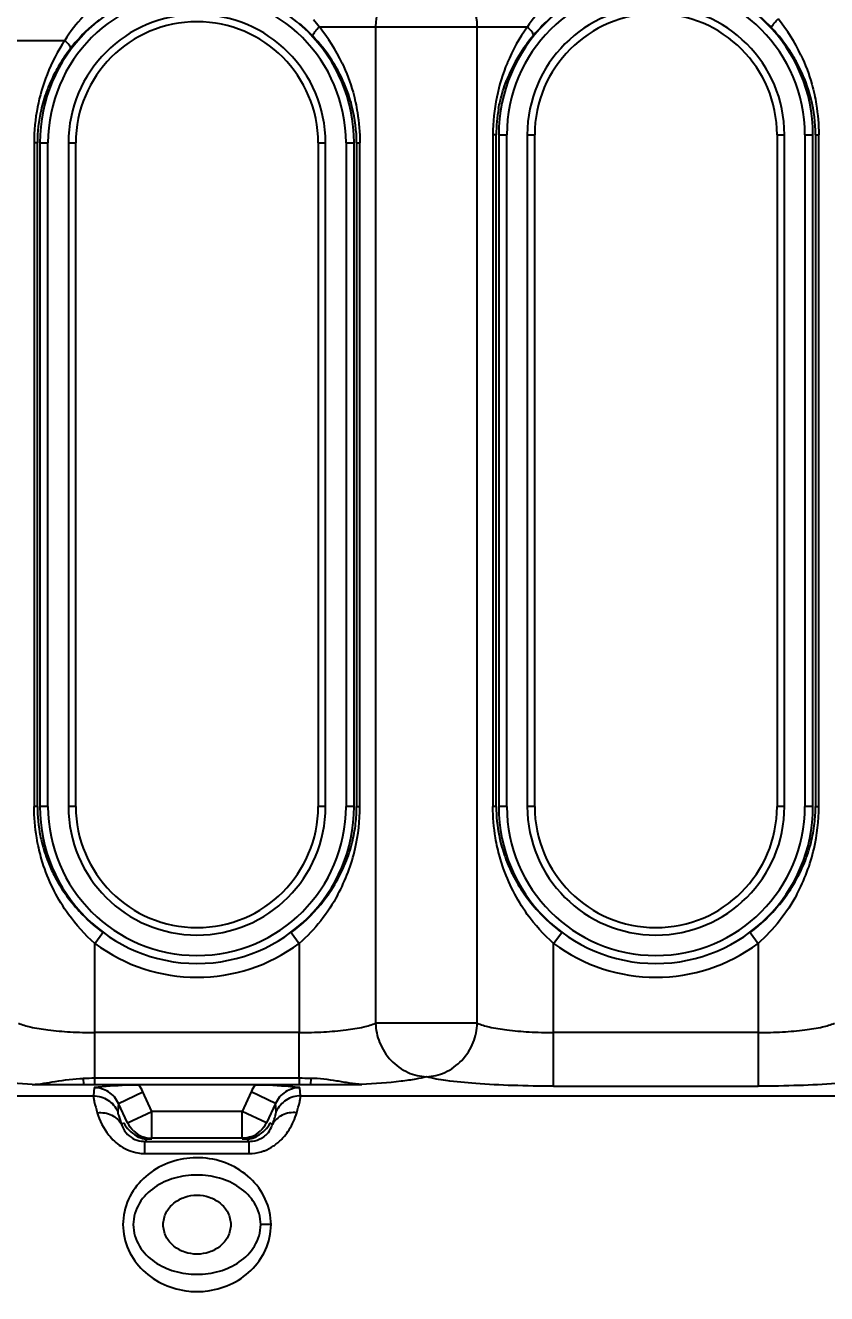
# Model space of a CAD drawing. Header units: millimetres. Extents: x 1147 to 12155, y -6137 to -4403.
# Drawn here: x 2815.44 to 2845.29, y -5176.88 to -5129.61 of the extents above; entities that cross this region are included whole.
import ezdxf

# ---------------------------------------------------------------- set-up
doc = ezdxf.new("R2010")
doc.units = ezdxf.units.MM
doc.header["$LTSCALE"] = 16.335
doc.header["$PDMODE"] = 3
doc.header["$PDSIZE"] = 0.3125
doc.layers.get('0').update_dxf_attribs({"linetype": 'CONTINUOUS'})
doc.layers.get('Defpoints').update_dxf_attribs({"linetype": 'CONTINUOUS'})
doc.styles.get("Standard").update_dxf_attribs({"font": 'txt', "width": 0.8})
doc.dimstyles.get("Standard").update_dxf_attribs({"dimtxt": 0.15625, "dimasz": 0.1875, "dimexe": 0.125, "dimexo": 0.0625, "dimtad": 0, "dimtih": 1, "dimtoh": 1, "dimdsep": 46, "dimtxsty": 'Standard', "dimcen": 0.09, "dimadec": 0, "dimazin": 0, "dimtp": 0.01, "dimtm": 0.01, "dimtfac": 1, "dimtofl": 0, "dimtmove": 0, "dimatfit": 3, "dimfxl": 0, "dimtolj": 1, "dimarcsym": 0})

# ---------------------------------------------------------------- blocks, each defined once
blk = doc.blocks.new('*D797')
at = {"color": 4, "lineweight": -2}
for p, q in [((2609.14, -5170.842), (2589.14, -5170.842)), ((2629.14, -5174.272), (2609.14, -5170.842)), ((2807.268, -5174.272), (2629.14, -5174.272))]:
    blk.add_line(p, q, dxfattribs=at)
at = {"layer": 'Defpoints', "color": 0}
for p in [(2589.14, -5170.842), (2807.331, -5174.272), (2876.631, -5263.772)]:
    blk.add_point(p, dxfattribs=at)
at = {"color": 6, "insert": (2576.873, -5170.842), "char_height": 8, "attachment_point": 5}
blk.add_mtext('\\A1;89.50', dxfattribs=at)
blk = doc.blocks.new('*D768')
at = {"color": 4, "lineweight": -2}
blk.add_line((2665.106, -5158.772), (2589.14, -5158.772), dxfattribs=at)
at = {"layer": 'Defpoints', "color": 0}
for p in [(2589.14, -5158.772), (2665.168, -5158.772), (2876.631, -5263.772)]:
    blk.add_point(p, dxfattribs=at)
at = {"color": 6, "insert": (2575.807, -5158.772), "char_height": 8, "attachment_point": 5}
blk.add_mtext('\\A1;105.00', dxfattribs=at)
blk = doc.blocks.new('*D769')
at = {"color": 4, "lineweight": -2}
blk.add_line((2674.368, -5123.772), (2589.14, -5123.772), dxfattribs=at)
at = {"layer": 'Defpoints', "color": 0}
for p in [(2589.14, -5123.772), (2674.431, -5123.772), (2876.631, -5263.772)]:
    blk.add_point(p, dxfattribs=at)
at = {"color": 6, "insert": (2575.807, -5123.772), "char_height": 8, "attachment_point": 5}
blk.add_mtext('\\A1;140.00', dxfattribs=at)
blk = doc.blocks.new('*D770')
at = {"color": 4, "lineweight": -2}
blk.add_line((2656.557, -5102.772), (2589.14, -5102.772), dxfattribs=at)
at = {"layer": 'Defpoints', "color": 0}
for p in [(2589.14, -5102.772), (2656.62, -5102.772), (2876.631, -5263.772)]:
    blk.add_point(p, dxfattribs=at)
at = {"color": 6, "insert": (2576.34, -5102.772), "char_height": 8, "attachment_point": 5}
blk.add_mtext('\\A1;161.00', dxfattribs=at)
blk = doc.blocks.new('*D771')
at = {"color": 4, "lineweight": -2}
for p, q in [((2629.14, -5083.772), (2609.14, -5090.058)), ((2800.068, -5083.772), (2629.14, -5083.772)), ((2609.14, -5090.058), (2589.14, -5090.058))]:
    blk.add_line(p, q, dxfattribs=at)
at = {"layer": 'Defpoints', "color": 0}
for p in [(2800.131, -5083.772), (2589.14, -5090.058), (2876.631, -5263.772)]:
    blk.add_point(p, dxfattribs=at)
at = {"color": 6, "insert": (2575.807, -5090.058), "char_height": 8, "attachment_point": 5}
blk.add_mtext('\\A1;180.00', dxfattribs=at)
blk = doc.blocks.new('*D772')
at = {"color": 4, "lineweight": -2}
blk.add_line((2620.568, -5058.772), (2589.14, -5058.772), dxfattribs=at)
at = {"layer": 'Defpoints', "color": 0}
for p in [(2589.14, -5058.772), (2620.631, -5058.772), (2876.631, -5263.772)]:
    blk.add_point(p, dxfattribs=at)
at = {"color": 6, "insert": (2574.74, -5058.772), "char_height": 8, "attachment_point": 5}
blk.add_mtext('\\A1;205.00', dxfattribs=at)
blk = doc.blocks.new('*D781')
at = {"color": 4, "lineweight": -2}
for p, q in [((2797.98, -5040.799), (2797.98, -5020.799)), ((2804.631, -5059.372), (2797.98, -5040.799)), ((2804.631, -5079.309), (2804.631, -5059.372))]:
    blk.add_line(p, q, dxfattribs=at)
at = {"layer": 'Defpoints', "color": 0}
for p in [(2797.98, -5020.799), (2804.631, -5079.372), (2876.631, -5263.772)]:
    blk.add_point(p, dxfattribs=at)
at = {"color": 6, "insert": (2797.98, -5009.066), "char_height": 8, "attachment_point": 5, "rotation": 90}
blk.add_mtext('\\A1;72.00', dxfattribs=at)
blk = doc.blocks.new('*D782')
at = {"color": 4, "lineweight": -2}
for p, q in [((2751.831, -5040.266), (2751.831, -5020.266)), ((2751.631, -5059.772), (2751.831, -5040.266)), ((2751.631, -5079.709), (2751.631, -5059.772))]:
    blk.add_line(p, q, dxfattribs=at)
at = {"layer": 'Defpoints', "color": 0}
for p in [(2751.831, -5020.266), (2751.631, -5079.772), (2876.631, -5263.772)]:
    blk.add_point(p, dxfattribs=at)
at = {"color": 6, "insert": (2751.831, -5006.399), "char_height": 8, "attachment_point": 5, "rotation": 90}
blk.add_mtext('\\A1;125.00', dxfattribs=at)
blk = doc.blocks.new('*D783')
at = {"color": 4, "lineweight": -2}
blk.add_line((2678.831, -5119.309), (2678.831, -5020.266), dxfattribs=at)
at = {"layer": 'Defpoints', "color": 0}
for p in [(2678.831, -5020.266), (2678.831, -5119.372), (2876.631, -5263.772)]:
    blk.add_point(p, dxfattribs=at)
at = {"color": 6, "insert": (2678.831, -5005.866), "char_height": 8, "attachment_point": 5, "rotation": 90}
blk.add_mtext('\\A1;197.80', dxfattribs=at)
blk = doc.blocks.new('*D784')
at = {"color": 4, "lineweight": -2}
for p, q in [((2667.545, -5040.266), (2667.545, -5020.266)), ((2677.132, -5060.266), (2667.545, -5040.266)), ((2677.132, -5188.402), (2677.132, -5060.266))]:
    blk.add_line(p, q, dxfattribs=at)
at = {"layer": 'Defpoints', "color": 0}
for p in [(2667.545, -5020.266), (2677.132, -5188.464), (2876.631, -5263.772)]:
    blk.add_point(p, dxfattribs=at)
at = {"color": 6, "insert": (2667.545, -5005.866), "char_height": 8, "attachment_point": 5, "rotation": 90}
blk.add_mtext('\\A1;199.50', dxfattribs=at)
blk = doc.blocks.new('*D785')
at = {"color": 4, "lineweight": -2}
for p, q in [((2656.259, -5040.266), (2656.259, -5020.266)), ((2668.628, -5060.266), (2656.259, -5040.266)), ((2668.628, -5154.309), (2668.628, -5060.266))]:
    blk.add_line(p, q, dxfattribs=at)
at = {"layer": 'Defpoints', "color": 0}
for p in [(2656.259, -5020.266), (2668.628, -5154.372), (2876.631, -5263.772)]:
    blk.add_point(p, dxfattribs=at)
at = {"color": 6, "insert": (2656.259, -5005.866), "char_height": 8, "attachment_point": 5, "rotation": 90}
blk.add_mtext('\\A1;208.00', dxfattribs=at)
blk = doc.blocks.new('*D786')
at = {"color": 4, "lineweight": -2}
for p, q in [((2633.687, -5040.266), (2633.687, -5020.266)), ((2646.631, -5060.266), (2633.687, -5040.266)), ((2646.631, -5188.952), (2646.631, -5060.266))]:
    blk.add_line(p, q, dxfattribs=at)
at = {"layer": 'Defpoints', "color": 0}
for p in [(2633.687, -5020.266), (2646.631, -5189.014), (2876.631, -5263.772)]:
    blk.add_point(p, dxfattribs=at)
at = {"color": 6, "insert": (2633.687, -5005.866), "char_height": 8, "attachment_point": 5, "rotation": 90}
blk.add_mtext('\\A1;230.00', dxfattribs=at)
blk = doc.blocks.new('*D787')
at = {"color": 4, "lineweight": -2}
for p, q in [((2622.401, -5040.266), (2622.401, -5020.266)), ((2631.631, -5045.398), (2622.401, -5040.266)), ((2631.631, -5065.336), (2631.631, -5045.398))]:
    blk.add_line(p, q, dxfattribs=at)
at = {"layer": 'Defpoints', "color": 0}
for p in [(2622.401, -5020.266), (2631.631, -5065.398), (2876.631, -5263.772)]:
    blk.add_point(p, dxfattribs=at)
at = {"color": 6, "insert": (2622.401, -5005.333), "char_height": 8, "attachment_point": 5, "rotation": 90}
blk.add_mtext('\\A1;245.00', dxfattribs=at)
blk = doc.blocks.new('*D800')
at = {"color": 4, "lineweight": -2}
for p, q in [((2726.819, -5040.645), (2726.819, -5020.645)), ((2720.63, -5060.645), (2726.819, -5040.645)), ((2720.63, -5253.209), (2720.63, -5060.645))]:
    blk.add_line(p, q, dxfattribs=at)
at = {"layer": 'Defpoints', "color": 0}
for p in [(2726.819, -5020.645), (2720.63, -5253.272), (2876.631, -5263.772)]:
    blk.add_point(p, dxfattribs=at)
at = {"color": 6, "insert": (2726.819, -5006.778), "char_height": 8, "attachment_point": 5, "rotation": 90}
blk.add_mtext('\\A1;156.00', dxfattribs=at)
blk = doc.blocks.new('*D801')
at = {"color": 4, "lineweight": -2}
for p, q in [((2708.339, -5037.966), (2708.339, -5017.966)), ((2704.631, -5051.709), (2708.339, -5037.966)), ((2704.631, -5071.646), (2704.631, -5051.709))]:
    blk.add_line(p, q, dxfattribs=at)
at = {"layer": 'Defpoints', "color": 0}
for p in [(2708.339, -5017.966), (2704.631, -5071.709), (2876.631, -5263.772)]:
    blk.add_point(p, dxfattribs=at)
at = {"color": 6, "insert": (2708.339, -5004.099), "char_height": 8, "attachment_point": 5, "rotation": 90}
blk.add_mtext('\\A1;172.00', dxfattribs=at)
blk = doc.blocks.new('*D802')
at = {"color": 4, "lineweight": -2}
blk.add_line((2810.631, -5170.909), (2810.631, -5020.534), dxfattribs=at)
at = {"layer": 'Defpoints', "color": 0}
for p in [(2810.631, -5020.534), (2810.631, -5170.972), (2876.631, -5263.772)]:
    blk.add_point(p, dxfattribs=at)
at = {"color": 6, "insert": (2810.631, -5008.8), "char_height": 8, "attachment_point": 5, "rotation": 90}
blk.add_mtext('\\A1;66.00', dxfattribs=at)
blk = doc.blocks.new('*D807')
at = {"color": 4, "lineweight": -2}
for p, q in [((2689.721, -5039.523), (2689.721, -5019.523)), ((2681.564, -5059.523), (2689.721, -5039.523)), ((2681.564, -5249.046), (2681.564, -5059.523))]:
    blk.add_line(p, q, dxfattribs=at)
at = {"layer": 'Defpoints', "color": 0}
for p in [(2689.721, -5019.523), (2681.564, -5249.109), (2876.631, -5263.772)]:
    blk.add_point(p, dxfattribs=at)
at = {"color": 6, "insert": (2689.721, -5005.123), "char_height": 8, "attachment_point": 5, "rotation": 90}
blk.add_mtext('\\A1;195.07', dxfattribs=at)
blk = doc.blocks.new('*D808')
at = {"color": 4, "lineweight": -2}
for p, q in [((2698.265, -5039.523), (2698.265, -5019.523)), ((2692.323, -5059.523), (2698.265, -5039.523)), ((2692.323, -5248.014), (2692.323, -5059.523))]:
    blk.add_line(p, q, dxfattribs=at)
at = {"layer": 'Defpoints', "color": 0}
for p in [(2698.265, -5019.523), (2692.323, -5248.077), (2876.631, -5263.772)]:
    blk.add_point(p, dxfattribs=at)
at = {"color": 6, "insert": (2698.265, -5005.657), "char_height": 8, "attachment_point": 5, "rotation": 90}
blk.add_mtext('\\A1;184.31', dxfattribs=at)

msp = doc.modelspace()

# ---------------------------------------------------------------- linework, layer by layer
at = {"color": 7, "linetype": 'Continuous'}
for p, q in [((2826.388, -5129.665), (2834.137, -5129.665)), ((2828.482, -5129.665), (2828.482, -5166.796)), ((2832.273, -5166.796), (2832.273, -5129.665)), ((2809.294, -5130.168), (2816.905, -5130.168)), ((2832.853, -5133.687), (2832.853, -5158.724)), ((2832.978, -5133.687), (2832.853, -5133.687)), ((2832.978, -5158.724), (2832.978, -5133.687)), ((2833.073, -5133.687), (2833.073, -5158.724)), ((2833.073, -5133.687), (2833.374, -5133.687)), ((2833.374, -5158.724), (2833.374, -5133.687)), ((2834.135, -5133.687), (2834.135, -5158.724)), ((2834.135, -5133.687), (2834.411, -5133.687)), ((2834.411, -5158.724), (2834.411, -5133.687)), ((2843.438, -5133.687), (2843.438, -5158.724)), ((2843.438, -5133.687), (2843.714, -5133.687)), ((2843.714, -5158.724), (2843.714, -5133.687)), ((2844.475, -5133.687), (2844.475, -5158.724)), ((2844.475, -5133.687), (2844.776, -5133.687)), ((2844.776, -5158.724), (2844.776, -5133.687)), ((2844.871, -5133.687), (2844.871, -5158.724)), ((2844.871, -5133.687), (2844.996, -5133.687)), ((2844.996, -5158.724), (2844.996, -5133.687)), ((2815.76, -5133.989), (2815.76, -5158.724)), ((2815.884, -5133.989), (2815.76, -5133.989)), ((2815.884, -5158.724), (2815.884, -5133.989)), ((2815.98, -5133.989), (2815.98, -5158.724)), ((2815.98, -5133.989), (2816.28, -5133.989)), ((2816.28, -5158.724), (2816.28, -5133.989)), ((2817.041, -5133.989), (2817.041, -5158.724)), ((2817.041, -5133.989), (2817.317, -5133.989)), ((2817.317, -5158.724), (2817.317, -5133.989)), ((2826.345, -5133.989), (2826.345, -5158.724)), ((2826.345, -5133.989), (2826.621, -5133.989)), ((2826.621, -5158.724), (2826.621, -5133.989)), ((2827.382, -5133.989), (2827.382, -5158.724)), ((2827.382, -5133.989), (2827.683, -5133.989)), ((2827.683, -5158.724), (2827.683, -5133.989)), ((2827.778, -5133.989), (2827.778, -5158.724)), ((2827.778, -5133.989), (2827.902, -5133.989)), ((2827.902, -5158.724), (2827.902, -5133.989)), ((2815.884, -5158.724), (2815.76, -5158.724)), ((2816.28, -5158.724), (2815.98, -5158.724)), ((2817.317, -5158.724), (2817.041, -5158.724)), ((2826.621, -5158.724), (2826.345, -5158.724)), ((2827.683, -5158.724), (2827.382, -5158.724)), ((2827.778, -5158.724), (2827.902, -5158.724)), ((2832.978, -5158.724), (2832.853, -5158.724)), ((2833.374, -5158.724), (2833.073, -5158.724)), ((2834.411, -5158.724), (2834.135, -5158.724)), ((2843.714, -5158.724), (2843.438, -5158.724)), ((2844.776, -5158.724), (2844.475, -5158.724)), ((2844.871, -5158.724), (2844.996, -5158.724)), ((2818.023, -5163.824), (2818.323, -5163.423)), ((2825.339, -5163.423), (2825.639, -5163.824)), ((2835.117, -5163.824), (2835.417, -5163.423)), ((2842.432, -5163.423), (2842.732, -5163.824)), ((2818.024, -5169.085), (2818.023, -5163.825)), ((2825.639, -5163.824), (2825.639, -5167.148)), ((2835.117, -5169.148), (2835.117, -5163.824)), ((2842.732, -5163.824), (2842.732, -5169.148)), ((2832.273, -5166.796), (2828.482, -5166.796)), ((2825.639, -5167.148), (2818.023, -5167.148)), ((2825.638, -5168.855), (2825.639, -5167.148)), ((2842.732, -5167.148), (2835.117, -5167.148)), ((2817.593, -5168.86), (2817.605, -5169.084)), ((2817.997, -5169.202), (2817.971, -5169.51)), ((2825.637, -5168.855), (2818.024, -5168.855)), ((2818.024, -5169.085), (2825.639, -5169.085)), ((2825.691, -5169.51), (2825.665, -5169.202)), ((2826.069, -5168.86), (2826.057, -5169.084)), ((2835.117, -5169.148), (2842.732, -5169.148)), ((2743.905, -5169.51), (2817.971, -5169.51)), ((2818.906, -5169.789), (2819.816, -5169.365)), ((2820.153, -5170.086), (2819.816, -5169.365)), ((2823.846, -5169.365), (2823.509, -5170.086)), ((2824.756, -5169.789), (2823.846, -5169.365)), ((2825.691, -5169.51), (2937.626, -5169.51)), ((2818.906, -5169.789), (2818.881, -5170.085)), ((2819.243, -5170.511), (2818.906, -5169.789)), ((2819.243, -5170.511), (2820.153, -5170.086)), ((2820.153, -5171.092), (2820.153, -5170.086)), ((2823.509, -5170.086), (2820.153, -5170.086)), ((2823.509, -5171.092), (2823.509, -5170.086)), ((2824.419, -5170.511), (2823.509, -5170.086)), ((2824.756, -5169.789), (2824.419, -5170.511)), ((2824.781, -5170.085), (2824.756, -5169.789)), ((2819.024, -5170.581), (2819.108, -5170.511)), ((2824.638, -5170.581), (2824.554, -5170.511)), ((2819.579, -5170.991), (2819.581, -5170.991)), ((2819.883, -5171.205), (2819.978, -5171.124)), ((2820.153, -5171.124), (2819.978, -5171.124)), ((2823.509, -5171.092), (2820.153, -5171.092)), ((2823.684, -5171.124), (2823.509, -5171.124)), ((2823.779, -5171.205), (2823.684, -5171.124)), ((2824.081, -5170.991), (2824.083, -5170.991)), ((2819.883, -5171.657), (2819.883, -5171.205)), ((2819.883, -5171.205), (2823.779, -5171.205)), ((2823.779, -5171.657), (2823.779, -5171.205)), ((2819.883, -5171.657), (2823.779, -5171.657)), ((2824.588, -5174.31), (2824.203, -5174.31))]:
    msp.add_line(p, q, dxfattribs=at)
for centre, radius, start, end in [((2821.831, -5133.989), 5.852, 0, 180), ((2830.378, -5129.665), 1.896, 0, 180), ((2838.925, -5133.687), 5.852, 0, 180), ((2838.925, -5133.687), 5.551, 0, 180), ((2821.831, -5133.989), 5.551, 0, 180), ((2838.925, -5133.687), 4.79, 0, 180), ((2821.831, -5133.989), 4.79, 0, 180), ((2821.831, -5133.989), 4.514, 0, 180), ((2821.578, -5134.342), 6.297, 43.5186, 49.7771), ((2821.853, -5133.228), 5.767, 38.1525, 41.5178), ((2838.925, -5133.687), 4.514, 0, 180), ((2838.671, -5134.04), 6.297, 43.5186, 49.7767), ((2838.059, -5133.706), 6.947, 25.5077, 38.6848), ((2820.966, -5134.008), 6.947, 25.5077, 38.6848), ((2839.613, -5133.597), 6.741, 144.3214, 157.3602), ((2839.038, -5133.912), 6.107, 139.9385, 148.7755), ((2822.56, -5133.92), 6.786, 146.4367, 158.5397), ((2821.739, -5134.076), 5.86, 142.0043, 149.3985), ((2821.642, -5134.255), 6.193, 28.4906, 33.1056), ((2838.856, -5133.805), 5.896, 150.1259, 158.7305), ((2838.971, -5133.869), 6.028, 148.7986, 150.1424), ((2838.736, -5133.953), 6.193, 28.4906, 33.1056), ((2822.804, -5134.005), 7.045, 158.6269, 168.967), ((2821.916, -5134.184), 6.068, 149.3708, 155.1334), ((2839.898, -5133.704), 7.045, 157.4491, 168.3459), ((2821.71, -5134.092), 5.842, 155.1032, 159.7875), ((2821.43, -5133.987), 5.544, 159.8051, 167.2813), ((2839.801, -5133.691), 6.948, 168.2863, 179.967), ((2839.221, -5133.709), 5.65, 0.219, 13.7788), ((2822.705, -5133.993), 6.945, 168.9052, 179.9679), ((2821.563, -5134.013), 5.679, 167.3279, 179.7619), ((2822.128, -5134.011), 5.65, 0.219, 13.7788), ((2838.489, -5133.692), 5.511, 169.6996, 179.951), ((2821.515, -5158.707), 5.631, 180.1708, 191.287), ((2821.831, -5158.724), 5.852, 180, 0), ((2821.831, -5158.724), 5.551, 180, 360), ((2821.831, -5158.724), 4.79, 180, 360), ((2821.831, -5158.724), 4.514, 180, 0), ((2820.917, -5158.72), 6.985, 347.0025, 359.9679), ((2822.323, -5158.724), 5.455, 353.3051, 359.994), ((2838.608, -5158.707), 5.631, 180.1708, 191.287), ((2838.925, -5158.724), 5.852, 180, 0), ((2838.925, -5158.724), 5.551, 180, 360), ((2838.925, -5158.724), 4.79, 180, 360), ((2838.925, -5158.724), 4.514, 180, 0), ((2838.011, -5158.72), 6.985, 347.0025, 359.9679), ((2839.416, -5158.724), 5.455, 353.3051, 359.994), ((2822.214, -5158.71), 5.565, 345.906, 353.2916), ((2839.307, -5158.71), 5.565, 345.906, 353.2916), ((2821.037, -5158.757), 6.86, 331.7095, 347.0764), ((2822.053, -5158.668), 5.732, 337.8753, 345.8913), ((2838.131, -5158.757), 6.86, 331.7095, 347.0764), ((2839.146, -5158.668), 5.732, 337.8753, 345.8913), ((2821.874, -5158.594), 5.924, 329.1427, 337.8689), ((2838.968, -5158.594), 5.924, 329.1427, 337.8689), ((2821.727, -5158.505), 6.097, 320.6354, 329.1366), ((2838.82, -5158.505), 6.097, 320.6354, 329.1366), ((2822.072, -5158.39), 6.275, 222.4543, 233.3202), ((2821.597, -5158.398), 6.265, 306.6715, 320.6233), ((2839.165, -5158.39), 6.275, 222.4543, 233.3202), ((2838.691, -5158.398), 6.265, 306.6715, 320.6233), ((2821.831, -5158.724), 6.365, 233.2545, 306.746), ((2838.925, -5158.724), 6.365, 233.254, 306.746), ((2818.024, -5184.823), 15.968, 89.9973, 91.5441), ((2818.023, -5083.58), 85.505, 269.71964, 270.00065), ((2817.98, -5170.221), 2.026, 25.0056, 33.3334), ((2825.683, -5170.222), 2.027, 146.6682, 154.9928), ((2825.64, -5184.697), 15.842, 88.4482, 90.0082), ((2825.641, -5083.752), 85.333, 269.99885, 270.27965), ((2820.024, -5170.08), 1.013, 205.054, 244.0763), ((2823.638, -5170.08), 1.013, 295.9235, 334.9459), ((2823.874, -5170.368), 0.793, 337.3469, 344.4463), ((2820.153, -5170.089), 1.003, 226.5837, 269.9928), ((2823.51, -5170.091), 1.001, 291.6878, 313.4317), ((2823.801, -5170.318), 0.883, 298.9228, 307.1596), ((2819.883, -5170.097), 1.56, 260.6717, 269.9857), ((2819.882, -5170.25), 0.955, 262.4935, 270.0885), ((2823.777, -5170.083), 1.573, 270.0756, 286.2553), ((2821.831, -5174.835), 3.02, 85.7641, 95.0219), ((2821.831, -5173.78), 3.024, 264.3279, 275.7133)]:
    msp.add_arc(centre, radius, start, end, dxfattribs=at)
for points, knots in [([(2817.871, -5129.006), (2817.776, -5129.091), (2817.414, -5129.443), (2817.106, -5129.849), (2816.905, -5130.168)], [0, 0, 0, 0, 0.252951, 1, 1, 1, 1]), ([(2835.004, -5128.673), (2834.921, -5128.746), (2834.603, -5129.05), (2834.326, -5129.396), (2834.137, -5129.665)], [0, 0, 0, 0, 0.252262, 1, 1, 1, 1]), ([(2835.313, -5129.068), (2835.225, -5129.137), (2834.885, -5129.417), (2834.574, -5129.731), (2834.363, -5129.982)], [0, 0, 0, 0, 0.254928, 1, 1, 1, 1]), ([(2818.183, -5129.399), (2818.082, -5129.479), (2817.697, -5129.803), (2817.35, -5130.173), (2817.12, -5130.468)], [0, 0, 0, 0, 0.255958, 1, 1, 1, 1]), ([(2843.238, -5129.704), (2843.232, -5129.689), (2843.254, -5129.639), (2843.301, -5129.565), (2843.383, -5129.467), (2843.446, -5129.399), (2843.481, -5129.364)], [0, 0, 0, 0, 0.113639, 0.336137, 0.650146, 1, 1, 1, 1]), ([(2826.144, -5130.006), (2826.138, -5129.991), (2826.161, -5129.941), (2826.207, -5129.867), (2826.289, -5129.769), (2826.353, -5129.7), (2826.388, -5129.665)], [0, 0, 0, 0, 0.113639, 0.336137, 0.650147, 1, 1, 1, 1]), ([(2834.363, -5129.982), (2834.369, -5129.967), (2834.354, -5129.92), (2834.285, -5129.811), (2834.201, -5129.725), (2834.137, -5129.665)], [0, 0, 0, 0, 0.11896, 0.336028, 1, 1, 1, 1]), ([(2817.12, -5130.468), (2817.126, -5130.453), (2817.109, -5130.406), (2817.043, -5130.304), (2816.965, -5130.222), (2816.905, -5130.168)], [0, 0, 0, 0, 0.129828, 0.354219, 1, 1, 1, 1]), ([(2844.329, -5130.715), (2844.495, -5131.064), (2844.679, -5131.551), (2844.803, -5132.053), (2844.83, -5132.18)], [0, 0, 0, 0, 0.748138, 1, 1, 1, 1]), ([(2827.615, -5132.665), (2827.586, -5132.545), (2827.454, -5132.074), (2827.259, -5131.622), (2827.085, -5131.301)], [0, 0, 0, 0, 0.252691, 1, 1, 1, 1]), ([(2827.235, -5131.016), (2827.402, -5131.365), (2827.585, -5131.852), (2827.709, -5132.354), (2827.736, -5132.482)], [0, 0, 0, 0, 0.748138, 1, 1, 1, 1]), ([(2844.709, -5132.363), (2844.679, -5132.243), (2844.548, -5131.772), (2844.353, -5131.32), (2844.179, -5130.999)], [0, 0, 0, 0, 0.252691, 1, 1, 1, 1]), ([(2833.066, -5132.707), (2833.083, -5132.617), (2833.156, -5132.263), (2833.264, -5131.917), (2833.361, -5131.666)], [0, 0, 0, 0, 0.253291, 1, 1, 1, 1]), ([(2844.83, -5132.18), (2844.856, -5132.303), (2844.949, -5132.8), (2844.989, -5133.307), (2844.996, -5133.687)], [0, 0, 0, 0, 0.248077, 1, 1, 1, 1]), ([(2827.736, -5132.482), (2827.763, -5132.604), (2827.855, -5133.102), (2827.895, -5133.609), (2827.902, -5133.989)], [0, 0, 0, 0, 0.248077, 1, 1, 1, 1]), ([(2815.933, -5160.267), (2815.905, -5160.143), (2815.805, -5159.634), (2815.76, -5159.115), (2815.76, -5158.724)], [0, 0, 0, 0, 0.246522, 1, 1, 1, 1]), ([(2833.027, -5160.267), (2832.999, -5160.143), (2832.898, -5159.634), (2832.853, -5159.115), (2832.853, -5158.724)], [0, 0, 0, 0, 0.246522, 1, 1, 1, 1]), ([(2815.993, -5159.81), (2816.01, -5159.894), (2816.084, -5160.224), (2816.189, -5160.548), (2816.283, -5160.783)], [0, 0, 0, 0, 0.253093, 1, 1, 1, 1]), ([(2833.087, -5159.81), (2833.103, -5159.894), (2833.178, -5160.224), (2833.283, -5160.548), (2833.376, -5160.783)], [0, 0, 0, 0, 0.253093, 1, 1, 1, 1]), ([(2817.043, -5162.743), (2816.648, -5162.193), (2816.228, -5161.367), (2815.984, -5160.492), (2815.933, -5160.267)], [0, 0, 0, 0, 0.746536, 1, 1, 1, 1]), ([(2834.136, -5162.743), (2833.741, -5162.193), (2833.321, -5161.367), (2833.078, -5160.492), (2833.027, -5160.267)], [0, 0, 0, 0, 0.746536, 1, 1, 1, 1]), ([(2816.283, -5160.783), (2816.349, -5160.951), (2816.649, -5161.615), (2817.072, -5162.222), (2817.442, -5162.626)], [0, 0, 0, 0, 0.248204, 1, 1, 1, 1]), ([(2833.376, -5160.783), (2833.443, -5160.951), (2833.742, -5161.615), (2834.166, -5162.222), (2834.535, -5162.626)], [0, 0, 0, 0, 0.248204, 1, 1, 1, 1]), ([(2815.18, -5166.796), (2815.317, -5166.864), (2815.686, -5166.963), (2816.331, -5167.067), (2817.136, -5167.132), (2817.718, -5167.148), (2818.023, -5167.148)], [0, 0, 0, 0, 0.159954, 0.393168, 0.681995, 1, 1, 1, 1]), ([(2825.639, -5167.148), (2825.944, -5167.148), (2826.526, -5167.132), (2827.331, -5167.067), (2827.976, -5166.963), (2828.345, -5166.864), (2828.482, -5166.796)], [0, 0, 0, 0, 0.31799, 0.60679, 0.840021, 1, 1, 1, 1]), ([(2828.482, -5166.796), (2828.49, -5167.042), (2828.598, -5167.552), (2829.02, -5168.217), (2829.65, -5168.67), (2830.144, -5168.787), (2830.378, -5168.796)], [0, 0, 0, 0, 0.245219, 0.508446, 0.766421, 1, 1, 1, 1]), ([(2830.378, -5168.796), (2830.612, -5168.787), (2831.106, -5168.67), (2831.736, -5168.217), (2832.158, -5167.552), (2832.265, -5167.042), (2832.273, -5166.796)], [0, 0, 0, 0, 0.233579, 0.491555, 0.754782, 1, 1, 1, 1]), ([(2832.273, -5166.796), (2832.411, -5166.864), (2832.779, -5166.963), (2833.424, -5167.067), (2834.229, -5167.132), (2834.811, -5167.148), (2835.117, -5167.148)], [0, 0, 0, 0, 0.159969, 0.39318, 0.681951, 1, 1, 1, 1]), ([(2842.732, -5167.148), (2843.038, -5167.148), (2843.62, -5167.132), (2844.425, -5167.067), (2845.07, -5166.963), (2845.438, -5166.864), (2845.576, -5166.796)], [0, 0, 0, 0, 0.318055, 0.606823, 0.840028, 1, 1, 1, 1]), ([(2815.696, -5169.088), (2815.205, -5169.061), (2814.53, -5169.012), (2813.727, -5168.899), (2813.414, -5168.834), (2813.284, -5168.796)], [0, 0, 0, 0, 0.606441, 0.833644, 1, 1, 1, 1]), ([(2830.378, -5168.796), (2830.248, -5168.834), (2829.935, -5168.899), (2829.132, -5169.012), (2828.457, -5169.061), (2827.966, -5169.088)], [0, 0, 0, 0, 0.166376, 0.393599, 1, 1, 1, 1]), ([(2835.117, -5169.148), (2834.608, -5169.148), (2833.639, -5169.132), (2832.301, -5169.067), (2831.228, -5168.963), (2830.615, -5168.866), (2830.378, -5168.796)], [0, 0, 0, 0, 0.320373, 0.610617, 0.844065, 1, 1, 1, 1]), ([(2847.471, -5168.796), (2847.234, -5168.866), (2846.621, -5168.963), (2845.548, -5169.067), (2844.21, -5169.132), (2843.241, -5169.148), (2842.732, -5169.148)], [0, 0, 0, 0, 0.155949, 0.389404, 0.679649, 1, 1, 1, 1]), ([(2815.696, -5169.087), (2815.982, -5169.07), (2816.609, -5168.95), (2817.243, -5168.87), (2817.593, -5168.861)], [0, 0, 0, 0, 0.450175, 1, 1, 1, 1]), ([(2819.673, -5169.108), (2819.512, -5169.108), (2818.952, -5169.117), (2818.394, -5169.161), (2817.997, -5169.202)], [0, 0, 0, 0, 0.287233, 1, 1, 1, 1]), ([(2818.906, -5169.789), (2818.827, -5169.619), (2818.569, -5169.315), (2818.185, -5169.202), (2817.997, -5169.202)], [0, 0, 0, 0, 0.499585, 1, 1, 1, 1]), ([(2825.665, -5169.202), (2825.547, -5169.19), (2824.99, -5169.134), (2824.43, -5169.108), (2823.989, -5169.108)], [0, 0, 0, 0, 0.213175, 1, 1, 1, 1]), ([(2825.665, -5169.202), (2825.477, -5169.202), (2825.093, -5169.315), (2824.835, -5169.619), (2824.756, -5169.789)], [0, 0, 0, 0, 0.500496, 1, 1, 1, 1]), ([(2825.637, -5168.855), (2825.637, -5168.871), (2825.639, -5168.948), (2825.639, -5169.025), (2825.639, -5169.085)], [0, 0, 0, 0, 0.212705, 1, 1, 1, 1]), ([(2827.966, -5169.088), (2827.816, -5169.079), (2827.507, -5169.035), (2826.879, -5168.928), (2826.395, -5168.858), (2826.069, -5168.86)], [0, 0, 0, 0, 0.236936, 0.488719, 1, 1, 1, 1]), ([(2817.971, -5169.51), (2817.969, -5169.536), (2817.98, -5169.608), (2818.023, -5169.818), (2818.075, -5169.999), (2818.114, -5170.136)], [0, 0, 0, 0, 0.124728, 0.334597, 1, 1, 1, 1]), ([(2817.971, -5169.51), (2818.158, -5169.51), (2818.54, -5169.618), (2818.802, -5169.916), (2818.881, -5170.085)], [0, 0, 0, 0, 0.500609, 1, 1, 1, 1]), ([(2825.691, -5169.51), (2825.504, -5169.51), (2825.122, -5169.618), (2824.861, -5169.916), (2824.781, -5170.085)], [0, 0, 0, 0, 0.500608, 1, 1, 1, 1]), ([(2825.548, -5170.136), (2825.587, -5169.999), (2825.639, -5169.818), (2825.682, -5169.608), (2825.693, -5169.536), (2825.691, -5169.51)], [0, 0, 0, 0, 0.665407, 0.875292, 1, 1, 1, 1]), ([(2818.114, -5170.136), (2818.298, -5170.119), (2818.668, -5170.17), (2818.948, -5170.43), (2819.024, -5170.581)], [0, 0, 0, 0, 0.522338, 1, 1, 1, 1]), ([(2818.114, -5170.136), (2818.202, -5170.436), (2818.44, -5170.914), (2818.99, -5171.43), (2819.406, -5171.599), (2819.631, -5171.636)], [0, 0, 0, 0, 0.41911, 0.694063, 1, 1, 1, 1]), ([(2818.881, -5170.085), (2818.879, -5170.106), (2818.89, -5170.164), (2818.933, -5170.33), (2818.985, -5170.473), (2819.024, -5170.581)], [0, 0, 0, 0, 0.123367, 0.332805, 1, 1, 1, 1]), ([(2825.548, -5170.136), (2825.364, -5170.119), (2824.994, -5170.17), (2824.714, -5170.43), (2824.638, -5170.581)], [0, 0, 0, 0, 0.522337, 1, 1, 1, 1]), ([(2824.744, -5170.269), (2824.748, -5170.253), (2824.762, -5170.204), (2824.775, -5170.154), (2824.779, -5170.119)], [0, 0, 0, 0, 0.311222, 1, 1, 1, 1]), ([(2825.089, -5171.008), (2825.151, -5170.934), (2825.346, -5170.667), (2825.482, -5170.36), (2825.548, -5170.136)], [0, 0, 0, 0, 0.292058, 1, 1, 1, 1]), ([(2819.024, -5170.581), (2819.055, -5170.692), (2819.214, -5170.995), (2819.542, -5171.168), (2819.757, -5171.196)], [0, 0, 0, 0, 0.348004, 1, 1, 1, 1]), ([(2824.335, -5171.021), (2824.372, -5170.993), (2824.483, -5170.894), (2824.567, -5170.767), (2824.605, -5170.674)], [0, 0, 0, 0, 0.318008, 1, 1, 1, 1]), ([(2824.638, -5170.581), (2824.649, -5170.551), (2824.686, -5170.447), (2824.721, -5170.343), (2824.744, -5170.269)], [0, 0, 0, 0, 0.290956, 1, 1, 1, 1]), ([(2819.978, -5171.124), (2819.933, -5171.124), (2819.844, -5171.114), (2819.739, -5171.101), (2819.516, -5170.991), (2819.579, -5170.991)], [0, 0, 0, 0, 0.314629, 0.565523, 1, 1, 1, 1]), ([(2819.581, -5170.991), (2819.601, -5170.993), (2819.667, -5171.023), (2819.734, -5171.041), (2819.782, -5171.054)], [0, 0, 0, 0, 0.290014, 1, 1, 1, 1]), ([(2819.782, -5171.054), (2819.792, -5171.057), (2819.835, -5171.067), (2819.878, -5171.076), (2819.912, -5171.081)], [0, 0, 0, 0, 0.218788, 1, 1, 1, 1]), ([(2823.596, -5171.092), (2823.657, -5171.092), (2823.811, -5171.079), (2823.958, -5171.031), (2824.047, -5171.001)], [0, 0, 0, 0, 0.391362, 1, 1, 1, 1]), ([(2823.854, -5171.107), (2823.841, -5171.11), (2823.785, -5171.12), (2823.728, -5171.124), (2823.684, -5171.124)], [0, 0, 0, 0, 0.229722, 1, 1, 1, 1]), ([(2823.779, -5171.205), (2823.82, -5171.205), (2823.976, -5171.195), (2824.129, -5171.146), (2824.228, -5171.091)], [0, 0, 0, 0, 0.266704, 1, 1, 1, 1]), ([(2824.083, -5170.991), (2824.086, -5170.991), (2824.094, -5170.991), (2824.093, -5171.007), (2824.069, -5171.021), (2824.03, -5171.049), (2823.955, -5171.081), (2823.893, -5171.1), (2823.854, -5171.107)], [0, 0, 0, 0, 0.032988, 0.055233, 0.138614, 0.306365, 0.580154, 1, 1, 1, 1]), ([(2824.047, -5171.001), (2824.051, -5171), (2824.062, -5170.996), (2824.073, -5170.992), (2824.081, -5170.991)], [0, 0, 0, 0, 0.352548, 1, 1, 1, 1]), ([(2824.683, -5171.375), (2824.723, -5171.348), (2824.871, -5171.24), (2825.002, -5171.111), (2825.089, -5171.008)], [0, 0, 0, 0, 0.261725, 1, 1, 1, 1]), ([(2824.217, -5171.594), (2824.26, -5171.582), (2824.423, -5171.527), (2824.577, -5171.446), (2824.683, -5171.375)], [0, 0, 0, 0, 0.256183, 1, 1, 1, 1]), ([(2821.567, -5171.827), (2821.245, -5171.855), (2820.613, -5172.015), (2819.798, -5172.549), (2819.219, -5173.338), (2819.074, -5173.986), (2819.074, -5174.31)], [0, 0, 0, 0, 0.252338, 0.499632, 0.747398, 1, 1, 1, 1]), ([(2824.588, -5174.31), (2824.588, -5173.983), (2824.44, -5173.329), (2823.85, -5172.534), (2823.021, -5172.002), (2822.38, -5171.847), (2822.054, -5171.823)], [0, 0, 0, 0, 0.252464, 0.500169, 0.747561, 1, 1, 1, 1]), ([(2824.203, -5174.31), (2824.203, -5174.032), (2824.033, -5173.474), (2823.432, -5172.879), (2822.667, -5172.534), (2821.83, -5172.422), (2820.992, -5172.535), (2820.228, -5172.88), (2819.628, -5173.475), (2819.459, -5174.032), (2819.459, -5174.31)], [0, 0, 0, 0, 0.12581, 0.249018, 0.373016, 0.500233, 0.627385, 0.751253, 0.874314, 1, 1, 1, 1]), ([(2820.574, -5174.31), (2820.574, -5174.156), (2820.652, -5173.845), (2820.956, -5173.484), (2821.368, -5173.26), (2821.831, -5173.185), (2822.294, -5173.26), (2822.706, -5173.484), (2823.01, -5173.845), (2823.088, -5174.156), (2823.088, -5174.31)], [0, 0, 0, 0, 0.125273, 0.249681, 0.374348, 0.499998, 0.625649, 0.750316, 0.874725, 1, 1, 1, 1]), ([(2819.074, -5174.31), (2819.074, -5174.63), (2819.216, -5175.272), (2819.786, -5176.057), (2820.589, -5176.592), (2821.214, -5176.758), (2821.532, -5176.789)], [0, 0, 0, 0, 0.252578, 0.50044, 0.747713, 1, 1, 1, 1]), ([(2819.459, -5174.31), (2819.459, -5174.587), (2819.628, -5175.144), (2820.228, -5175.739), (2820.993, -5176.085), (2821.831, -5176.197), (2822.668, -5176.085), (2823.433, -5175.739), (2824.033, -5175.144), (2824.203, -5174.587), (2824.203, -5174.31)], [0, 0, 0, 0, 0.125692, 0.248804, 0.37272, 0.499947, 0.627175, 0.751093, 0.874204, 1, 1, 1, 1]), ([(2823.088, -5174.31), (2823.088, -5174.463), (2823.01, -5174.774), (2822.706, -5175.135), (2822.294, -5175.359), (2821.831, -5175.434), (2821.368, -5175.359), (2820.956, -5175.135), (2820.652, -5174.774), (2820.574, -5174.463), (2820.574, -5174.31)], [0, 0, 0, 0, 0.125273, 0.249681, 0.374348, 0.499998, 0.625649, 0.750316, 0.874725, 1, 1, 1, 1]), ([(2822.132, -5176.789), (2822.45, -5176.757), (2823.074, -5176.592), (2823.877, -5176.057), (2824.446, -5175.272), (2824.588, -5174.63), (2824.588, -5174.31)], [0, 0, 0, 0, 0.252231, 0.499459, 0.747286, 1, 1, 1, 1])]:
    msp.add_open_spline(points, degree=3, knots=knots, dxfattribs=at)
for points in [[(2826.83, -5130.872), (2826.629, -5130.564), (2826.399, -5130.272), (2826.144, -5130.006)], [(2843.923, -5130.571), (2843.722, -5130.262), (2843.492, -5129.97), (2843.238, -5129.704)], [(2827.078, -5162.008), (2826.712, -5162.688), (2826.221, -5163.317), (2825.639, -5163.824)], [(2844.171, -5162.008), (2843.805, -5162.688), (2843.315, -5163.317), (2842.732, -5163.824)], [(2818.023, -5163.825), (2817.656, -5163.505), (2817.326, -5163.139), (2817.043, -5162.743)], [(2835.117, -5163.825), (2834.75, -5163.505), (2834.42, -5163.139), (2834.136, -5162.743)], [(2815.696, -5169.088), (2816.332, -5169.078), (2816.969, -5169.081), (2817.605, -5169.084)], [(2826.057, -5169.084), (2826.693, -5169.081), (2827.33, -5169.078), (2827.966, -5169.088)], [(2824.779, -5170.119), (2824.781, -5170.108), (2824.782, -5170.096), (2824.781, -5170.085)], [(2819.463, -5170.817), (2819.372, -5170.731), (2819.296, -5170.625), (2819.243, -5170.511)], [(2824.419, -5170.511), (2824.366, -5170.625), (2824.29, -5170.731), (2824.199, -5170.817)], [(2819.912, -5171.081), (2819.963, -5171.088), (2820.015, -5171.092), (2820.066, -5171.092)], [(2823.88, -5171.021), (2823.763, -5171.067), (2823.635, -5171.092), (2823.509, -5171.092)]]:
    msp.add_open_spline(points, degree=3, dxfattribs=at)

# ---------------------------------------------------------------- dimensions: what is measured, and where the dimension line sits
for feature_location, offset, dtype, picture, middle in [((2704.631, -5071.709), (3.708, 53.743), 1, '*D801', (2708.339, -5004.099)), ((2631.631, -5065.398), (-9.23, 45.132), 1, '*D787', (2622.401, -5005.333)), ((2681.564, -5249.109), (8.157, 229.585), 1, '*D807', (2689.721, -5005.123)), ((2692.323, -5248.077), (5.942, 228.553), 1, '*D808', (2698.265, -5005.657)), ((2646.631, -5189.014), (-12.944, 168.748), 1, '*D786', (2633.687, -5005.866)), ((2668.628, -5154.372), (-12.37, 134.105), 1, '*D785', (2656.259, -5005.866)), ((2677.132, -5188.464), (-9.588, 168.198), 1, '*D784', (2667.545, -5005.866)), ((2678.831, -5119.372), (0, 99.105), 1, '*D783', (2678.831, -5005.866)), ((2751.631, -5079.772), (0.2, 59.505), 1, '*D782', (2751.831, -5006.399)), ((2720.63, -5253.272), (6.188, 232.627), 1, '*D800', (2726.819, -5006.778)), ((2810.631, -5170.972), (0, 150.438), 1, '*D802', (2810.631, -5008.8)), ((2804.631, -5079.372), (-6.65, 58.572), 1, '*D781', (2797.98, -5009.066)), ((2620.631, -5058.772), (-31.491, 0), 0, '*D772', (2574.74, -5058.772)), ((2800.131, -5083.772), (-210.991, -6.286), 0, '*D771', (2575.807, -5090.058)), ((2656.62, -5102.772), (-67.48, 0), 0, '*D770', (2576.34, -5102.772)), ((2674.431, -5123.772), (-85.291, 0), 0, '*D769', (2575.807, -5123.772)), ((2665.168, -5158.772), (-76.028, 0), 0, '*D768', (2575.807, -5158.772)), ((2807.331, -5174.272), (-218.191, 3.43), 0, '*D797', (2576.873, -5170.842))]:
    dim = msp.add_ordinate_dim(feature_location=feature_location, offset=offset, dtype=dtype, origin=(2876.631, -5263.772), dimstyle='Standard', override={"dimtxt": 8, "dimasz": 10, "dimgap": 0, "dimtih": 0, "dimtoh": 0, "dimzin": 0, "dimcen": 0, "dimclrd": 4, "dimclre": 4, "dimclrt": 6, "dimadec": 2, "dimtp": 0, "dimtm": 0, "dimtzin": 0})
    dim.commit()
    dim.dimension.update_dxf_attribs({"geometry": picture, "text_midpoint": middle})

doc.saveas('drawing.dxf')
